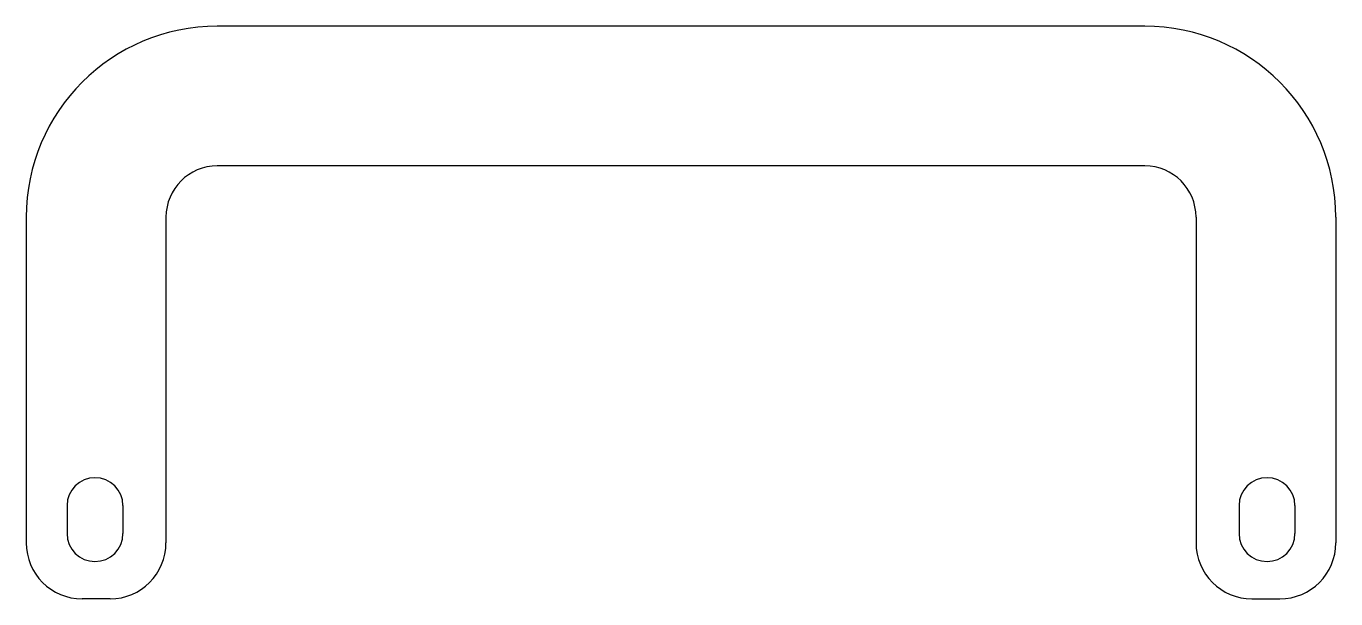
# Model space of a CAD drawing. Extents: x 30 to 311, y 22 to 145.
import ezdxf

# ---------------------------------------------------------------- set-up
doc = ezdxf.new("R2010")
doc.units = 0
doc.layers.get('0').update_dxf_attribs({"linetype": 'CONTINUOUS'})

msp = doc.modelspace()

# ---------------------------------------------------------------- linework, layer by layer
for p, q in [((270.38, 145.19), (71.33, 145.19)), ((270.38, 115.19), (71.33, 115.19)), ((30.33, 104.19), (30.33, 34.28)), ((60.33, 104.19), (60.33, 34.28)), ((281.38, 104.19), (281.38, 34.28)), ((311.38, 104.19), (311.38, 34.28)), ((39.09, 42.28), (39.09, 36.28)), ((51.09, 42.28), (51.09, 36.28)), ((290.61, 42.28), (290.61, 36.28)), ((302.61, 42.28), (302.61, 36.28)), ((48.33, 22.28), (42.33, 22.28)), ((293.38, 22.28), (299.38, 22.28))]:
    msp.add_line(p, q)
for centre, radius, start, end in [((71.33, 104.19), 41, 90, 180), ((270.38, 104.19), 41, 0, 90), ((71.33, 104.19), 11, 90, 180), ((270.38, 104.19), 11, 0, 90), ((45.09, 42.28), 6, 0, 180), ((296.61, 42.28), 6, 0, 180), ((42.33, 34.28), 12, 180, 270), ((45.09, 36.28), 6, 180, 0), ((48.33, 34.28), 12, 270, 0), ((293.38, 34.28), 12, 180, 270), ((296.61, 36.28), 6, 180, 0), ((299.38, 34.28), 12, 270, 0)]:
    msp.add_arc(centre, radius, start, end)

doc.saveas('drawing.dxf')
